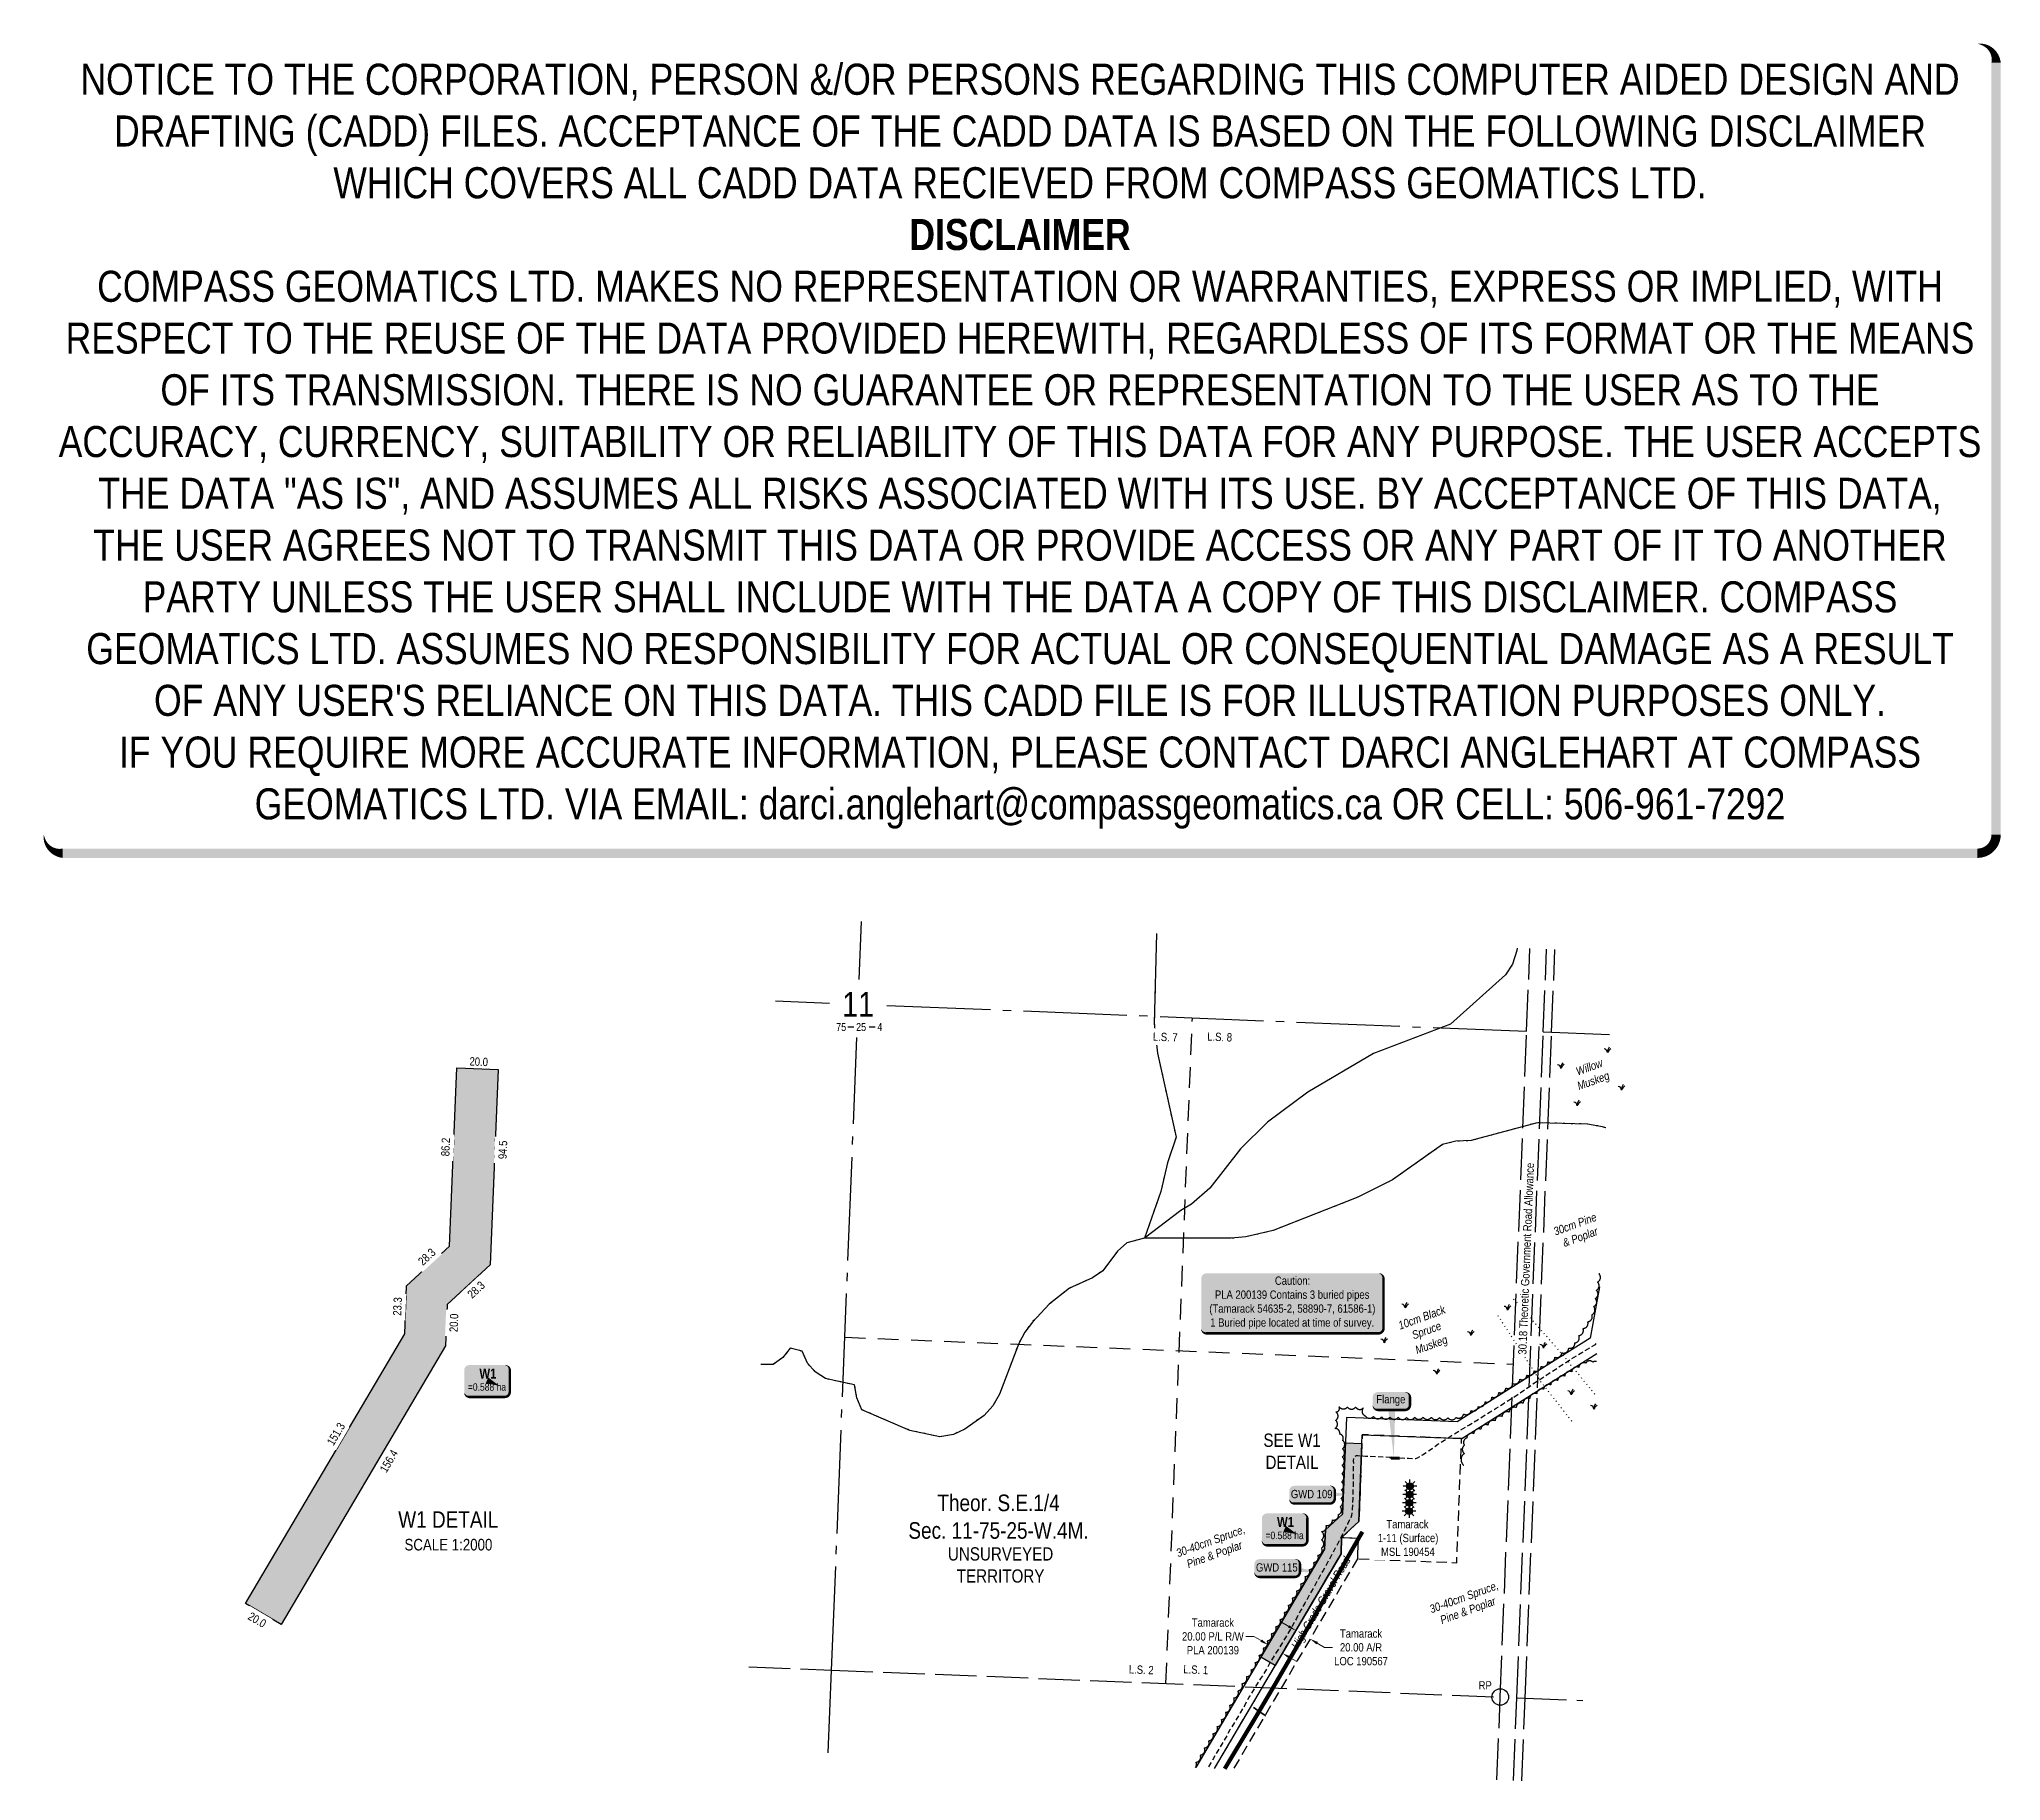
# Model space of a CAD drawing. Extents: x 323926 to 326294, y 6151053 to 6153156.
import ezdxf
from ezdxf.enums import TextEntityAlignment as Align

# ---------------------------------------------------------------- set-up
doc = ezdxf.new("R2010")
doc.units = 0
doc.header["$LTSCALE"] = 5
doc.header["$PDMODE"] = 35
doc.header["$PDSIZE"] = 0.5
for name, pattern in [('0', [1, 1, 0]), ('foc-ACCESSROAD', [3.75, 2.5, -1.25]), ('foc-LSD', [8, 5, -3]), ('foc-QUARTERLINE', [33, 25, -3, 2, -3]), ('foc-TOPO', [1, 0.2, -0.8]), ('foc-UNSURVEYED', [12.5, 10, -2.5]), ('foc-WHEELTRACKS', [2, 0.4, -1.6]), ('UG_PIPE', [1.875, 1.25, -0.625])]:
    doc.linetypes.add(name, pattern=pattern)
doc.layers.get('Defpoints').update_dxf_attribs({"color": 9})
for name, color, linetype in [('10', 1, 'Continuous'), ('35', 37, 'Continuous'), ('9', 3, 'Continuous'), ('AS-PIPE-UG', 44, 'UG_PIPE'), ('AS-ROADS', 254, 'Continuous'), ('C-AR', 13, 'foc-ACCESSROAD'), ('C-RW', 13, 'Continuous'), ('C-SYMBOL', 7, 'Continuous'), ('C-WS', 13, 'foc-ACCESSROAD'), ('C-WS-S', 8, 'Continuous'), ('CG-NOTES', 7, 'Continuous'), ('DETAIL-T', 7, 'Continuous'), ('L-QSEC', 8, 'foc-QUARTERLINE'), ('L-ROAD-T', 7, 'Continuous'), ('L-SECLBL', 7, 'Continuous'), ('L-SECTION-LSD', 7, 'foc-LSD'), ('L-UNS-T', 3, 'Continuous'), ('L-USEC', 7, 'foc-UNSURVEYED'), ('P-TEMP-BLOCKS', 250, 'Continuous'), ('P-WORKAREA', 113, 'Continuous'), ('P-WORKAREA-H', 111, 'Continuous'), ('T-BUSH', 110, '0'), ('T-BUSH-T', 110, 'Continuous'), ('T-GENERAL', 48, 'foc-TOPO'), ('T-VEGETATION-CHANGE', 104, 'foc-TOPO'), ('T-WATER', 160, 'Continuous'), ('T-WATER-P3', 160, 'foc-WHEELTRACKS')]:
    doc.layers.add(name, color=color, linetype=linetype)
for name, color, linetype, lineweight in [('AS-GENERAL', 48, 'Continuous', 18), ('C-AR-T', 13, 'Continuous', 9), ('C-RW-T', 13, 'Continuous', 9), ('T-TEXT', 48, 'Continuous', 18)]:
    doc.layers.add(name, color=color, linetype=linetype, lineweight=lineweight)
doc.layers.add('AS-PIPE-AG', color=7, linetype='Continuous', true_color=0x7d00fa)
doc.layers.add('DISCLAIMER', color=7, linetype='Continuous', plot=False)
doc.styles.add('100L', font='ARIALN.TTF', dxfattribs={"height": 11})
doc.styles.add('175L', font='ARIALN.TTF', dxfattribs={"height": 20})
doc.styles.add('80', font='ARIALN.TTF', dxfattribs={"height": 10})
doc.styles.add('80CG', font='ARIALN.TTF', dxfattribs={"height": 10})
doc.styles.add('80L', font='ARIALN.TTF', dxfattribs={"height": 10})
doc.styles.add('BOLD', font='ARIALNB.TTF')
doc.styles.add('foc-LtypeFont', font='ARIALN.TTF', dxfattribs={"height": 7.35})
doc.styles.add('SIMPLEX', font='ARIALN.TTF')
doc.linetypes.add('foc-TOPO-flowdirection-NOLINE', pattern='A,0,[">",foc-LtypeFont,S=0.3,R=0,X=0,Y=-0.945],-20,[">",foc-LtypeFont,S=0.3,R=0,X=0,Y=-0.945],0', length=20)
doc.dimstyles.new('Compass 5 000', dxfattribs={"dimscale": 5, "dimtxt": 9, "dimasz": 2, "dimexe": 0.2, "dimexo": 0.0625, "dimgap": 0.5, "dimtad": 0, "dimtih": 1, "dimtoh": 1, "dimzin": 0, "dimdsep": 46, "dimtxsty": '80CG', "dimcen": 0.1, "dimse1": 1, "dimse2": 1, "dimclrd": 256, "dimclrt": 256, "dimaunit": 1, "dimadec": 4, "dimazin": 0, "dimtfac": 0.06, "dimtofl": 0, "dimtmove": 0, "dimatfit": 1, "dimfxl": 0.2, "dimtolj": 1, "dimtzin": 0, "dimlwd": -1, "dimarcsym": 0})

# ---------------------------------------------------------------- blocks, each defined once
blk = doc.blocks.new('musk')
at = {"layer": 'T-GENERAL', "linetype": 'Continuous'}
for centre, radius, start, end in [((-0.86, 0.03), 0.856, 357.7915, 88.2897), ((1.86, 0.15), 1.86, 140.732, 184.6871), ((1.91, -0.8), 2.08, 122.4427, 157.2145)]:
    blk.add_arc(centre, radius, start, end, dxfattribs=at)
blk = doc.blocks.new('L-SECLBL')
at = {"layer": '9', "color": 7}
for p, q in [((-5.1, -27.8), (-12.3, -27.8)), ((20.7, -27.8), (13.5, -27.8))]:
    blk.add_line(p, q, dxfattribs=at)
at = {"layer": '10', "color": 2, "style": 'SIMPLEX'}
blk.add_attdef('SEC', text='', height=30, dxfattribs=at).set_placement((0, 0), align=Align.MIDDLE)
at = {"layer": '10', "color": 5, "style": '80L'}
blk.add_attdef('TWP', text='', height=9.5, dxfattribs=at).set_placement((-14.4, -27.4), align=Align.MIDDLE_RIGHT)
blk.add_attdef('RGE', text='', height=9.5, dxfattribs=at).set_placement((3.6, -27.4), align=Align.MIDDLE_CENTER)
blk.add_attdef('MER', text='', height=9.5, dxfattribs=at).set_placement((23.2, -27.4), align=Align.MIDDLE_LEFT)
blk = doc.blocks.new('*D445')
at = {"layer": 'C-AR-T', "transparency": 16777216}
for p, q in [((325434.4, 6151239), (325425.7, 6151244.1)), ((325468.8, 6151218.7), (325477.4, 6151213.6)), ((325477.4, 6151213.6), (325487.4, 6151213.6))]:
    blk.add_line(p, q, dxfattribs=at)
for points in [[(325435.2, 6151240.4), (325433.5, 6151237.6), (325443, 6151233.9)], [(325469.7, 6151220.1), (325468, 6151217.2), (325460.2, 6151223.8)]]:
    blk.add_solid(points, dxfattribs=at)
at = {"layer": 'Defpoints', "color": 0, "transparency": 16777216}
for p in [(325458, 6151259.5), (325475.3, 6151249.3), (325460.2, 6151223.8)]:
    blk.add_point(p, dxfattribs=at)
at = {"layer": 'C-AR-T', "transparency": 16777216, "insert": (325521.7, 6151213.6), "char_height": 10, "attachment_point": 5, "style": '80CG'}
blk.add_mtext('\\A1;Tamarack\\P20.00 A/R\\PLOC 190567', dxfattribs=at)
blk = doc.blocks.new('*D466')
at = {"layer": 'C-RW-T', "transparency": 16777216}
for p, q in [((325392.4, 6151226.8), (325382.4, 6151226.8)), ((325401, 6151221.8), (325392.4, 6151226.8)), ((325435.4, 6151201.4), (325444.1, 6151196.4))]:
    blk.add_line(p, q, dxfattribs=at)
for points in [[(325401.8, 6151223.2), (325400.1, 6151220.3), (325409.6, 6151216.7)], [(325436.3, 6151202.9), (325434.6, 6151200), (325426.8, 6151206.5)]]:
    blk.add_solid(points, dxfattribs=at)
at = {"layer": 'Defpoints', "color": 0, "transparency": 16777216}
for p in [(325405.7, 6151210), (325409.6, 6151216.7), (325422.9, 6151199.9)]:
    blk.add_point(p, dxfattribs=at)
at = {"layer": 'C-RW-T', "transparency": 16777216, "insert": (325342.8, 6151226.8), "char_height": 10, "attachment_point": 5, "style": '80CG'}
blk.add_mtext('\\A1;Tamarack\\P20.00 P/L R/W\\PPLA 200139', dxfattribs=at)
blk = doc.blocks.new('GAS')
h = blk.add_hatch(color=255)
h.dxf.hatch_style = 1
edge = h.paths.add_edge_path()
edge.add_arc((0, 0), 0.9, 0, 360)
for p, q in [((-0.81, 0), (-1.62, 0)), ((-0.57, 0.57), (-1.14, 1.14)), ((0, 0.81), (0, 1.62)), ((0.57, 0.57), (1.14, 1.14)), ((1.62, 0), (0.81, 0)), ((-0.57, -0.57), (-1.14, -1.14)), ((0, -0.81), (0, -1.62)), ((1.14, -1.14), (0.57, -0.57))]:
    blk.add_line(p, q)
blk.add_circle((0, 0), 0.8)
blk = doc.blocks.new('*U482')
h = blk.add_hatch(color=50)
edge = h.paths.add_edge_path()
edge.add_line((-104, -37), (104, -37))
edge.add_arc((104, -31), 6, 270, 360)
edge.add_line((110, -31), (110, 29.5))
edge.add_arc((104, 29.5), 6, 0, 90)
edge.add_line((104, 35.5), (-104, 35.5))
edge.add_arc((-104, 29.5), 6, 90, 180)
edge.add_line((-110, 29.5), (-110, -31))
edge.add_arc((-104, -31), 6, 180, 270)
at = {"color": 240, "flags": 128}
blk.add_lwpolyline([(-104, -37, 3, 3, 0), (104, -37, 3, 3, 0.414214), (110, -31, 3, 3, 0), (110, 29.5, 3, 0, 0.414214), (104, 35.5, 0, 0, 0), (-104, 35.5, 0, 0, 0.414214), (-110, 29.5, 0, 0, 0), (-110, -31, 0, 3, 0.414214)], format="xyseb", close=True, dxfattribs=at)
at = {"color": 240, "style": '80'}
blk.add_attdef('ENTER_TEXT_001', (-26.8, -4.9), '', height=10, dxfattribs=at)
blk = doc.blocks.new('*U484')
h = blk.add_hatch(color=254)
edge = h.paths.add_edge_path()
edge.add_line((-16.5, -11.5), (16.5, -11.5))
edge.add_arc((16.5, -5.5), 6, 270, 360)
edge.add_line((22.5, -5.5), (22.5, 4))
edge.add_arc((16.5, 4), 6, 0, 90)
edge.add_line((16.5, 10), (-16.5, 10))
edge.add_arc((-16.5, 4), 6, 90, 180)
edge.add_line((-22.5, 4), (-22.5, -5.5))
edge.add_arc((-16.5, -5.5), 6, 180, 270)
at = {"color": 1, "flags": 128}
blk.add_lwpolyline([(-16.5, -11.5, 3, 3, 0), (16.5, -11.5, 3, 3, 0.414214), (22.5, -5.5, 3, 3, 0), (22.5, 4, 3, 0, 0.414214), (16.5, 10, 0, 0, 0), (-16.5, 10, 0, 0, 0.414214), (-22.5, 4, 0, 0, 0), (-22.5, -5.5, 0, 3, 0.414214)], format="xyseb", close=True, dxfattribs=at)
blk.add_lwpolyline([(3, -69.5, 0, 10, 0), (0, 0, 5, 5, 0)], format="xyseb", dxfattribs=at)
at = {"color": 1, "style": '80'}
blk.add_attdef('ENTER_TEXT_001', (-36.3, -5), '', height=10, dxfattribs=at)
blk = doc.blocks.new('*U485')
h = blk.add_hatch(color=254)
edge = h.paths.add_edge_path()
edge.add_line((-21.5, -11.5), (21.5, -11.5))
edge.add_arc((21.5, -5.5), 6, 270, 360)
edge.add_line((27.5, -5.5), (27.5, 4))
edge.add_arc((21.5, 4), 6, 0, 90)
edge.add_line((21.5, 10), (-21.5, 10))
edge.add_arc((-21.5, 4), 6, 90, 180)
edge.add_line((-27.5, 4), (-27.5, -5.5))
edge.add_arc((-21.5, -5.5), 6, 180, 270)
at = {"color": 1, "flags": 128}
blk.add_lwpolyline([(-21.5, -11.5, 3, 3, 0), (21.5, -11.5, 3, 3, 0.414214), (27.5, -5.5, 3, 3, 0), (27.5, 4, 3, 0, 0.414214), (21.5, 10, 0, 0, 0), (-21.5, 10, 0, 0, 0.414214), (-27.5, 4, 0, 0, 0), (-27.5, -5.5, 0, 3, 0.414214)], format="xyseb", close=True, dxfattribs=at)
blk.add_lwpolyline([(49.3, -0.8, 0, 10, 0), (0, 0, 5, 5, 0)], format="xyseb", dxfattribs=at)
at = {"color": 1, "style": '80'}
blk.add_attdef('ENTER_TEXT_001', (-36.3, -5), '', height=10, dxfattribs=at)
blk = doc.blocks.new('*U486')
h = blk.add_hatch(color=254)
edge = h.paths.add_edge_path()
edge.add_line((-21.5, -11.5), (21.5, -11.5))
edge.add_arc((21.5, -5.5), 6, 270, 360)
edge.add_line((27.5, -5.5), (27.5, 4))
edge.add_arc((21.5, 4), 6, 0, 90)
edge.add_line((21.5, 10), (-21.5, 10))
edge.add_arc((-21.5, 4), 6, 90, 180)
edge.add_line((-27.5, 4), (-27.5, -5.5))
edge.add_arc((-21.5, -5.5), 6, 180, 270)
at = {"color": 1, "flags": 128}
blk.add_lwpolyline([(-21.5, -11.5, 3, 3, 0), (21.5, -11.5, 3, 3, 0.414214), (27.5, -5.5, 3, 3, 0), (27.5, 4, 3, 0, 0.414214), (21.5, 10, 0, 0, 0), (-21.5, 10, 0, 0, 0.414214), (-27.5, 4, 0, 0, 0), (-27.5, -5.5, 0, 3, 0.414214)], format="xyseb", close=True, dxfattribs=at)
blk.add_lwpolyline([(54.1, -6.2, 0, 10, 0), (0, 0, 5, 5, 0)], format="xyseb", dxfattribs=at)
at = {"color": 1, "style": '80'}
blk.add_attdef('ENTER_TEXT_001', (-36.3, -5), '', height=10, dxfattribs=at)
blk = doc.blocks.new('*U490')
h = blk.add_hatch(color=111)
edge = h.paths.add_edge_path()
edge.add_line((-21.5, -20), (21.5, -20))
edge.add_arc((21.5, -14), 6, 270, 360)
edge.add_line((27.5, -14), (27.5, 12.5))
edge.add_arc((21.5, 12.5), 6, 0, 90)
edge.add_line((21.5, 18.5), (-21.5, 18.5))
edge.add_arc((-21.5, 12.5), 6, 90, 180)
edge.add_line((-27.5, 12.5), (-27.5, -14))
edge.add_arc((-21.5, -14), 6, 180, 270)
at = {"color": 250, "flags": 128}
blk.add_lwpolyline([(-21.5, -20, 3, 3, 0), (21.5, -20, 3, 3, 0.414214), (27.5, -14, 3, 3, 0), (27.5, 12.5, 3, 0, 0.414214), (21.5, 18.5, 0, 0, 0), (-21.5, 18.5, 0, 0, 0.414214), (-27.5, 12.5, 0, 0, 0), (-27.5, -14, 0, 3, 0.414214)], format="xyseb", close=True, dxfattribs=at)
at = {"flags": 128}
blk.add_lwpolyline([(14.8, -6.5, 0, 7.5, 0), (0, 0, 0, 0, 0)], format="xyseb", dxfattribs=at)
at = {"color": 250}
for tag, p, height, style in [('TEMP_AREA_W1_001', (-9.2, 2.2), 12, 'BOLD'), ('ENTER_TEXT_001', (-30.7, -12.6), 9, '80')]:
    blk.add_attdef(tag, p, '', height=height, dxfattribs=dict(at, style=style))
blk = doc.blocks.new('Disclaimer_Legal')
at = {"layer": 'DISCLAIMER', "color": 254, "flags": 128}
blk.add_lwpolyline([(-3612.9, -1104.6, 37.5, 37.5, 0), (4096.1, -1104.6, 37.5, 37.5, 0.414214), (4171.1, -1029.6, 37.5, 37.5, 0), (4171.1, 2078.7, 37.5, 0, 0.414214), (4096.1, 2153.7, 0, 0, 0), (-3612.9, 2153.7, 0, 0, 0.414214), (-3687.9, 2078.7, 0, 0, 0), (-3687.9, -1029.6, 0, 37.5, 0.414214)], format="xyseb", close=True, dxfattribs=at)
at = {"layer": 'DISCLAIMER', "color": 254, "insert": (241.6, 533.9), "char_height": 125, "width": 7717.568, "attachment_point": 5, "style": '80'}
blk.add_mtext('NOTICE TO THE CORPORATION, PERSON &/OR PERSONS REGARDING THIS COMPUTER AIDED DESIGN AND DRAFTING (CADD) FILES. ACCEPTANCE OF THE CADD DATA IS BASED ON THE FOLLOWING DISCLAIMER WHICH COVERS ALL CADD DATA RECIEVED FROM COMPASS GEOMATICS LTD.\\P{\\fArial Narrow|b1|i0|c0|p34;DISCLAIMER}\\PCOMPASS GEOMATICS LTD. MAKES NO REPRESENTATION OR WARRANTIES, EXPRESS OR IMPLIED, WITH RESPECT TO THE REUSE OF THE DATA PROVIDED HEREWITH, REGARDLESS OF ITS FORMAT OR THE MEANS OF ITS TRANSMISSION. THERE IS NO GUARANTEE OR REPRESENTATION TO THE USER AS TO THE ACCURACY, CURRENCY, SUITABILITY OR RELIABILITY OF THIS DATA FOR ANY PURPOSE. THE USER ACCEPTS THE DATA "AS IS", AND ASSUMES ALL RISKS ASSOCIATED WITH ITS USE. BY ACCEPTANCE OF THIS DATA, THE USER AGREES NOT TO TRANSMIT THIS DATA OR PROVIDE ACCESS OR ANY PART OF IT TO ANOTHER PARTY UNLESS THE USER SHALL INCLUDE WITH THE DATA A COPY OF THIS DISCLAIMER. COMPASS GEOMATICS LTD. ASSUMES NO RESPONSIBILITY FOR ACTUAL OR CONSEQUENTIAL DAMAGE AS A RESULT OF ANY USER\'S RELIANCE ON THIS DATA. THIS CADD FILE IS FOR ILLUSTRATION PURPOSES ONLY.\\PIF YOU REQUIRE MORE ACCURATE INFORMATION, PLEASE CONTACT DARCI ANGLEHART AT COMPASS GEOMATICS LTD. VIA EMAIL: darci.anglehart@compassgeomatics.ca OR CELL: 506-961-7292', dxfattribs=at)

msp = doc.modelspace()

# ---------------------------------------------------------------- hatches: boundary and pattern name
at = {"layer": 'P-WORKAREA-H'}
h = msp.add_hatch(color=256, dxfattribs=at)
h.dxf.hatch_style = 1
h.paths.add_polyline_path([(325502.858, 6151460.742), (325522.84, 6151459.95), (325519.087, 6151365.535), (325498.313, 6151346.381), (325497.518, 6151326.4), (325418.088, 6151191.731), (325400.863, 6151201.89), (325477.736, 6151332.223), (325478.66, 6151355.462), (325499.435, 6151374.616)])

# ---------------------------------------------------------------- linework, layer by layer
at = {"color": 13, "const_width": 2, "flags": 128}
msp.add_lwpolyline([(325556.319, 6151442.385), (325561.318, 6151442.385), (325566.317, 6151442.385)], dxfattribs=at)
at = {"layer": '35', "color": 3}
msp.add_circle((325689.81, 6151153.657), 9.999, dxfattribs=at)
at = {"layer": 'AS-GENERAL', "const_width": 2, "flags": 128}
msp.add_lwpolyline([(325391.725, 6151141.156), (325406.627, 6151130.862)], dxfattribs=at)
at = {"layer": 'AS-PIPE-AG', "flags": 128}
for points in [[(325568.223, 6151442.063), (325557.809, 6151442.29)], [(325557.939, 6151441.281), (325568.307, 6151441.061)], [(325557.986, 6151443.248), (325568.226, 6151443.121)]]:
    msp.add_lwpolyline(points, dxfattribs=at)
at = {"layer": 'AS-ROADS', "const_width": 4.999, "flags": 128}
msp.add_lwpolyline([(325357.073, 6151067.027), (325369.09, 6151087.09), (325392.236, 6151125.556), (325416.706, 6151167.017), (325439.619, 6151206.507), (325461.375, 6151244.042), (325485.617, 6151286.496), (325507.762, 6151326.123), (325523.382, 6151353.253)], dxfattribs=at)
at = {"layer": 'C-AR'}
msp.add_lwpolyline([(325344.848, 6151067.521), (325497.533, 6151326.425), (325498.326, 6151346.406), (325518.307, 6151345.613), (325517.315, 6151320.616), (325367.522, 6151066.605)], dxfattribs=at)
msp.add_lwpolyline([(325344.848, 6151067.521), (325497.533, 6151326.425), (325498.326, 6151346.406), (325518.307, 6151345.613), (325517.315, 6151320.616), (325367.522, 6151066.605)], dxfattribs=at)
at = {"layer": 'C-WS', "flags": 128}
msp.add_lwpolyline([(325643.149, 6151465.709), (325523.258, 6151470.474), (325519.1, 6151365.601), (325498.326, 6151346.405), (325518.308, 6151345.62), (325517.315, 6151320.616), (325637.208, 6151315.852)], close=True, dxfattribs=at)
at = {"layer": 'L-QSEC'}
for p, q in [((324915.612, 6152020.173), (324918.399, 6152090.1)), ((324814.498, 6151994.229), (324880.005, 6151991.583)), ((324949.232, 6151988.787), (325721.691, 6151957.598)), ((325741.795, 6151956.786), (325821.597, 6151953.57)), ((324882.377, 6151186.267), (324912.824, 6151950.229)), ((324878.396, 6151086.36), (324882.377, 6151186.267))]:
    msp.add_line(p, q, dxfattribs=at)
at = {"layer": 'L-USEC'}
for p, q in [((325721.69, 6151957.566), (325725.654, 6152057.506)), ((325741.794, 6151956.769), (325745.758, 6152056.694)), ((325751.846, 6151956.37), (325755.81, 6152056.288))]:
    msp.add_line(p, q, dxfattribs=at)
for points in [[(325685.84, 6151053.749), (325689.802, 6151153.639), (325721.69, 6151957.566)], [(325705.943, 6151052.937), (325709.906, 6151152.842), (325741.794, 6151956.769)], [(325715.995, 6151052.531), (325719.958, 6151152.443), (325751.846, 6151956.37)]]:
    msp.add_lwpolyline(points, dxfattribs=at)
at = {"layer": 'L-USEC', "flags": 128}
for points in [[(324782.458, 6151190.303), (324882.377, 6151186.267)], [(324882.377, 6151186.267), (325689.802, 6151153.657)], [(325709.906, 6151152.845), (325719.958, 6151152.439)], [(325719.958, 6151152.443), (325789.708, 6151149.634)]]:
    msp.add_lwpolyline(points, dxfattribs=at)
at = {"layer": 'T-BUSH', "flags": 128}
for points in [[(325321.592, 6151068.46, 0.29158427), (325322.488, 6151074.959, 0.52056705), (325327.542, 6151083.587, 0.52056705), (325332.602, 6151092.21, 0.52056705), (325337.721, 6151100.799, 0.52056705), (325342.876, 6151109.366, 0.52056705), (325348.031, 6151117.934, 0.52056705), (325353.185, 6151126.501, 0.52056705), (325358.243, 6151135.125, 0.52056705), (325363.177, 6151143.822, 0.52056705), (325368.111, 6151152.518, 0.52056705), (325373.045, 6151161.215, 0.52056705), (325377.979, 6151169.912, 0.52056705), (325383.51, 6151178.238, 0.52056705), (325389.028, 6151186.573, 0.52056705), (325393.878, 6151195.317, 0.52056705), (325398.728, 6151204.06, 0.52056705), (325403.578, 6151212.804, 0.52056705), (325408.429, 6151221.547, 0.52056705), (325413.522, 6151230.149, 0.52056705), (325418.743, 6151238.676, 0.52056705), (325423.964, 6151247.203, 0.52056705), (325429.005, 6151255.837, 0.52056705), (325433.924, 6151264.542, 0.52056705), (325438.844, 6151273.246, 0.52056705), (325443.885, 6151281.88, 0.52056705), (325449.04, 6151290.447, 0.52056705), (325454.195, 6151299.015, 0.52056705), (325459.348, 6151307.583, 0.52056705), (325464.501, 6151316.152, 0.52056705), (325469.654, 6151324.72, 0.52056705), (325474.122, 6151333.478, 0.52056705), (325474.095, 6151343.477, 0.52056705), (325474.069, 6151353.475, 0.52056705), (325479.538, 6151360.971, 0.52056705), (325487.099, 6151367.513, 0.52056705), (325494.661, 6151374.054, 0.52056705), (325496.623, 6151383.558, 0.52056705), (325497.546, 6151393.508, 0.52056705), (325497.911, 6151403.5, 0.52056705), (325498.277, 6151413.492, 0.52056705), (325498.596, 6151423.485, 0.52056705), (325498.843, 6151433.481, 0.52056705), (325499.09, 6151443.476, 0.52056705), (325499.337, 6151453.472, 0.52056705), (325499.536, 6151463.468, 0.52056705), (325495.811, 6151471.341, 0.52056705), (325490.13, 6151477.921, 0.52056705), (325491.179, 6151487.857, 0.52056705), (325491.589, 6151497.847, 0.52056705), (325495.272, 6151504.29, 0.52056705), (325505.263, 6151503.897, 0.52056705), (325515.262, 6151503.88, 0.52056705), (325524.41, 6151502.792, 0.52056705), (325526.891, 6151493.106, 0.52056705), (325536.667, 6151492.53, 0.52056705), (325546.65, 6151491.968, 0.52056705), (325556.644, 6151491.693, 0.52056705), (325566.64, 6151491.429, 0.52056705), (325576.635, 6151491.19, 0.52056705), (325586.628, 6151491.519, 0.52056705), (325596.622, 6151491.657, 0.52056705), (325606.617, 6151491.397, 0.52056705), (325616.612, 6151491.137, 0.52056705), (325626.608, 6151490.906, 0.52056705), (325636.494, 6151491.215, 0.52056705), (325645.578, 6151495.394, 0.52056705), (325654.661, 6151499.573, 0.52056705), (325663.374, 6151504.4, 0.52056705), (325671.584, 6151510.108, 0.52056705), (325679.794, 6151515.815, 0.52056705), (325688.092, 6151521.389, 0.52056705), (325696.519, 6151526.77, 0.52056705), (325704.946, 6151532.152, 0.52056705), (325713.483, 6151537.352, 0.52056705), (325722.144, 6151542.348, 0.52056705), (325730.773, 6151547.395, 0.52056705), (325739.106, 6151552.922, 0.52056705), (325747.439, 6151558.448, 0.52056705), (325755.788, 6151563.949, 0.52056705), (325764.148, 6151569.434, 0.52056705), (325772.483, 6151574.957, 0.52056705), (325779.947, 6151581.285, 0.52056705), (325784.649, 6151590.109, 0.52056705), (325789.639, 6151598.754, 0.52056705), (325795.488, 6151606.863, 0.52056705), (325800.4, 6151615.394, 0.52056705), (325802.573, 6151625.153, 0.52056705), (325804.638, 6151634.932, 0.52056705), (325805.933, 6151644.846, 0.52056705), (325807.228, 6151654.761, 0.52056705), (325809.068, 6151664.584, 0.05134626), (325810.158, 6151665.196, 0.05134626)], [(325805.933, 6151558.684, 0.22816519), (325801.464, 6151558.064, 0.52056705), (325793.226, 6151556.915, 0.52056705), (325784.668, 6151551.745, 0.52056705), (325776.132, 6151546.538, 0.52056705), (325767.655, 6151541.235, 0.52056705), (325759.178, 6151535.933, 0.52056705), (325750.707, 6151530.622, 0.52056705), (325742.239, 6151525.305, 0.52056705), (325733.771, 6151519.988, 0.52056705), (325725.597, 6151514.234, 0.52056705), (325717.474, 6151508.404, 0.52056705), (325708.994, 6151503.106, 0.52056705), (325700.511, 6151497.814, 0.52056705), (325692.028, 6151492.521, 0.52056705), (325683.526, 6151487.259, 0.52056705), (325674.962, 6151482.1, 0.52056705), (325666.397, 6151476.94, 0.52056705), (325657.833, 6151471.78, 0.52056705), (325649.377, 6151466.46, 0.52056705), (325646.626, 6151457.82, 0.52056705), (325646.509, 6151447.823, 0.52056705), (325645.897, 6151433.517)]]:
    msp.add_lwpolyline(points, format="xyb", dxfattribs=at)
at = {"layer": 'T-VEGETATION-CHANGE', "flags": 128}
for points in [[(325705.998, 6151634.264), (325760.523, 6151572.38), (325804.356, 6151518.92)], [(325686.87, 6151614.542), (325737.094, 6151536.716), (325777.653, 6151484.679)]]:
    msp.add_lwpolyline(points, dxfattribs=at)
at = {"layer": 'T-WATER', "color": 48, "flags": 128}
msp.add_lwpolyline([(325710.095, 6152058.134), (325709.895, 6152055.217), (325704.792, 6152038.539), (325696.136, 6152025.894), (325629.595, 6151966.137), (325536.67, 6151930.677), (325457.603, 6151884), (325408.728, 6151847.957), (325376.051, 6151815.75), (325339.274, 6151768.079), (325317.114, 6151748.679), (325304.169, 6151740.998), (325260.267, 6151707.749)], dxfattribs=at)
at = {"layer": 'T-WATER-P3', "color": 48, "flags": 128}
for points in [[(325274.685, 6152075.715), (325272.061, 6151967.063), (325275.94, 6151931.222), (325298.299, 6151829.731), (325287.821, 6151798.661), (325279.963, 6151764.251), (325260.267, 6151707.749)], [(325817.126, 6151840.876), (325813.483, 6151842.188), (325795.291, 6151845.437), (325734.591, 6151847.175), (325654.803, 6151825.613), (325636.213, 6151824.809), (325620.247, 6151820.963), (325559.535, 6151778.034), (325517.982, 6151757.321), (325415.583, 6151716.976), (325382.759, 6151709.262), (325364.97, 6151707.645), (325260.267, 6151707.749)], [(325260.267, 6151707.749), (325258.589, 6151707.311), (325239.012, 6151702.201), (325234.762, 6151698.474), (325227.59, 6151692.185), (325209.741, 6151668.36), (325197.487, 6151659.994), (325169.61, 6151647.289), (325145.062, 6151628.045), (325124.792, 6151606.532), (325115.609, 6151594.15), (325108.293, 6151580.555), (325085.159, 6151519.342), (325077.045, 6151505.24), (325066.762, 6151493.801), (325043.222, 6151477.27), (325029.73, 6151470.871), (325013.142, 6151467.828), (324976.934, 6151475.639), (324919.09, 6151500.671), (324913.02, 6151514.926), (324910.18, 6151530.547), (324888.994, 6151535.236)], [(324888.994, 6151535.236), (324875.22, 6151538.128), (324862.617, 6151546.302), (324853.168, 6151556.923), (324846.977, 6151571.123), (324832.518, 6151574.882), (324823.621, 6151563.625), (324811.722, 6151555.126), (324797.002, 6151555.216)]]:
    msp.add_lwpolyline(points, dxfattribs=at)
at = {"layer": 'T-WATER-P3', "color": 48, "linetype": 'foc-TOPO-flowdirection-NOLINE', "flags": 128}
for points in [[(325274.685, 6152075.715), (325272.061, 6151967.063), (325275.94, 6151931.222), (325298.299, 6151829.731), (325287.821, 6151798.661), (325279.963, 6151764.251), (325260.267, 6151707.749)], [(325710.095, 6152058.134), (325709.895, 6152055.217), (325704.792, 6152038.539), (325696.136, 6152025.894), (325629.595, 6151966.137), (325536.67, 6151930.677), (325457.603, 6151884), (325408.728, 6151847.957), (325376.051, 6151815.75), (325339.274, 6151768.079), (325317.114, 6151748.679), (325304.169, 6151740.998), (325260.267, 6151707.749)], [(325817.126, 6151840.876), (325813.483, 6151842.188), (325795.291, 6151845.437), (325734.591, 6151847.175), (325654.803, 6151825.613), (325636.213, 6151824.809), (325620.247, 6151820.963), (325559.535, 6151778.034), (325517.982, 6151757.321), (325415.583, 6151716.976), (325382.759, 6151709.262), (325364.97, 6151707.645), (325260.267, 6151707.749)], [(325260.267, 6151707.749), (325258.589, 6151707.311), (325239.012, 6151702.201), (325234.762, 6151698.474), (325227.59, 6151692.185), (325209.741, 6151668.36), (325197.487, 6151659.994), (325169.61, 6151647.289), (325145.062, 6151628.045), (325124.792, 6151606.532), (325115.609, 6151594.15), (325108.293, 6151580.555), (325085.159, 6151519.342), (325077.045, 6151505.24), (325066.762, 6151493.801), (325043.222, 6151477.27), (325029.73, 6151470.871), (325013.142, 6151467.828), (324976.934, 6151475.639), (324919.09, 6151500.671), (324913.02, 6151514.926), (324910.18, 6151530.547), (324888.994, 6151535.236)], [(324888.994, 6151535.236), (324875.22, 6151538.128), (324862.617, 6151546.302), (324853.168, 6151556.923), (324846.977, 6151571.123), (324832.518, 6151574.882), (324823.621, 6151563.625), (324811.722, 6151555.126), (324797.002, 6151555.216)]]:
    msp.add_lwpolyline(points, dxfattribs=at)

# ---------------------------------------------------------------- block references
ref = msp.add_blockref('*U482', (325438.784, 6151629.81), dxfattribs=dict(xscale=0.99986685, yscale=0.99986685, zscale=0.99986685))
ref.add_attrib('ENTER_TEXT_001', 'Caution:', (325417.672, 6151651.447), dxfattribs={"color": 240, "height": 9.9987, "style": '80'})
ref.add_attrib('ENTER_TEXT_002', 'PLA 200139 Contains 3 buried pipes', (325345.266, 6151634.606), dxfattribs={"color": 240, "height": 9.99867, "style": '80'})
ref.add_attrib('ENTER_TEXT_003', '(Tamarack 54635-2, 58890-7, 61586-1)', (325338.497, 6151617.771), dxfattribs={"color": 240, "height": 9.99867, "style": '80'})
ref.add_attrib('ENTER_TEXT_004', '1 Buried pipe located at time of survey.', (325339.64, 6151600.936), dxfattribs={"color": 240, "height": 9.99867, "style": '80'})
at = {"layer": 'C-WS-S', "xscale": 4.999327949999979, "yscale": 4.999327949999979, "zscale": 4.999327949999979}
for p in [(325580.823, 6151408.15), (325580.434, 6151398.154)]:
    msp.add_blockref('GAS', p, dxfattribs=at)
at = {"layer": 'CG-NOTES'}
ref = msp.add_blockref('*U484', (325558.308, 6151511.831), dxfattribs=dict(at, xscale=0.99986685, yscale=0.99986685, zscale=0.99986685))
ref.add_attrib('ENTER_TEXT_001', 'Flange', (325540.217, 6151508.305), dxfattribs={"layer": '0', "color": 1, "height": 9.9987, "style": '80'})
ref = msp.add_blockref('*U485', (325462.516, 6151398.779), dxfattribs=dict(at, xscale=0.99986685, yscale=0.99986685, zscale=0.99986685))
ref.add_attrib('ENTER_TEXT_001', 'GWD 109', (325436.967, 6151393.78), dxfattribs={"layer": '0', "color": 1, "height": 9.9987, "style": '80'})
at = {"layer": 'DISCLAIMER', "xscale": 0.299960055, "yscale": 0.299960055, "zscale": 0.299960055}
msp.add_blockref('Disclaimer_Legal', (325037.421, 6152503.977), dxfattribs=at)
at = {"layer": 'L-SECLBL'}
msp.add_blockref('L-SECLBL', (324914.417, 6151990.193), dxfattribs=at).add_auto_attribs({'SEC': '11', 'TWP': '75', 'RGE': '25', 'MER': '4'})
at = {"layer": 'P-TEMP-BLOCKS'}
ref = msp.add_blockref('*U490', (324466.297, 6151536.051), dxfattribs=dict(at, xscale=0.99986685, yscale=0.99986685, zscale=0.99986685))
ref.add_attrib('TEMP_AREA_W1_001', 'W1', (324457.085, 6151538.295), dxfattribs={"layer": '0', "color": 250, "height": 11.9984, "style": 'BOLD'})
ref.add_attrib('ENTER_TEXT_001', '=0.588 ha', (324443.167, 6151523.545), dxfattribs={"layer": '0', "color": 250, "height": 8.9988, "style": '80'})
at = {"layer": 'T-GENERAL', "xscale": 4.999270000000013, "yscale": 4.999270000000013, "zscale": 4.999270000000013}
for p in [(325819.409, 6151931.836), (325763.122, 6151912.692), (325836.21, 6151886.538), (325782.775, 6151867.711), (325575.078, 6151623.549), (325698.641, 6151621.03), (325549.746, 6151581.358), (325654.453, 6151590.218), (325741.899, 6151575.115), (325613.077, 6151543.385), (325775.458, 6151518.801), (325802.768, 6151501.247)]:
    msp.add_blockref('musk', p, dxfattribs=at)

# ---------------------------------------------------------------- texts
at = {"layer": 'C-SYMBOL', "color": 3, "insert": (325083.974, 6151398.139), "char_height": 20, "width": 215.98445, "attachment_point": 2, "style": '175L', "bg_fill": 3, "box_fill_scale": 1.15, "bg_fill_color": 256, "bg_fill_true_color": 256, "bg_fill_transparency": 0}
msp.add_mtext('Theor. S.E.1/4\\PSec. 11-75-25-W.4M.', dxfattribs=at)
at = {"layer": 'DETAIL-T', "color": 3, "style": '80CG'}
for s, insert, char_height, width, attachment_point in [('SEE W1\\PDETAIL', (325438.452, 6151450.454), 15.9979, 66.01751, 5), ('\\pi0.25686;W1 DETAIL\\P\\pi7.84998;{\\H0.7x;SCALE 1:2000}', (324358.827, 6151377.979), 19.99734, 120.26584, 1)]:
    msp.add_mtext(s, dxfattribs=dict(at, insert=insert, char_height=char_height, width=width, attachment_point=attachment_point))
at = {"layer": 'P-WORKAREA', "insert": (324445.163, 6151926.374), "char_height": 9.99854, "attachment_point": 1, "rotation": 357.729623, "style": '80L', "bg_fill": 2}
msp.add_mtext_dynamic_manual_height_columns('\\pi0.21027;20.0', width=21.82942, gutter_width=49.994, heights=[0], dxfattribs=at)
at = {"layer": 'T-BUSH-T', "char_height": 9.99883, "attachment_point": 1, "rotation": 20, "style": '80L'}
for s, width, insert in [('\\pi41.39062;{\\fArial Narrow|b0|i1|c0|p34;Willow}', 115.05577, (325741.151, 6151899.312)), ('\\pi14.23403;{\\fArial Narrow|b0|i1|c0|p34;10cm Black \\P\\pi25.69585;Spruce}', 86.59223, (325552.161, 6151601.776)), ('\\pi0.57942;{\\fArial Narrow|b0|i1|c0|p34;30-40cm Spruce, \\P\\pi8.02739;Pine & Poplar}', 86.59223, (325602.797, 6151263.885))]:
    msp.add_mtext_dynamic_manual_height_columns(s, width=width, gutter_width=49.994, heights=[0], dxfattribs=dict(at, insert=insert))
at = {"layer": 'T-GENERAL', "char_height": 9.99854, "attachment_point": 1, "rotation": 20, "style": '80L'}
for insert in [(325781.591, 6151895.881), (325586.014, 6151577.059)]:
    msp.add_mtext_dynamic_manual_height_columns('{\\fArial Narrow|b0|i1|c0|p34;Muskeg}', width=40.18397, gutter_width=49.994, heights=[0], dxfattribs=dict(at, insert=insert))
at = {"layer": 'T-TEXT', "insert": (325436.843, 6151215.75), "char_height": 9.99883, "attachment_point": 1, "rotation": 59.47161, "style": '80L'}
msp.add_mtext_dynamic_manual_height_columns('{\\fArial Narrow|b0|i1|c0|p34;High Grade Gravel Road}', width=126.72228, gutter_width=49.994, heights=[0], dxfattribs=at)

# ---------------------------------------------------------------- dimensions: what is measured, and where the dimension line sits
at = {"layer": 'C-AR-T'}
dim = msp.add_aligned_dim(p1=(325458.043, 6151259.462), p2=(325475.263, 6151249.307), distance=-29.665, text='Tamarack\\P20.00 A/R\\PLOC 190567', dimstyle='Compass 5 000', dxfattribs=at)
dim.commit()
dim.dimension.update_dxf_attribs({"geometry": '*D445', "text_midpoint": (325521.726, 6151213.595)})
at = {"layer": 'C-RW-T'}
dim = msp.add_linear_dim(base=(325409.597, 6151216.685), p1=(325422.911, 6151199.889), p2=(325405.683, 6151210.049), angle=149.470562, text='Tamarack\\P20.00 P/L R/W\\PPLA 200139', dimstyle='Compass 5 000', dxfattribs=at)
dim.commit()
dim.dimension.update_dxf_attribs({"geometry": '*D466', "text_midpoint": (325342.834, 6151226.845), "dimtype": 161})

# ---------------------------------------------------------------- next in the draw order: hatches: boundary and pattern name
at = {"layer": 'P-WORKAREA-H'}
h = msp.add_hatch(color=256, dxfattribs=at)
h.dxf.hatch_style = 1
h.paths.add_polyline_path([(324429.706, 6151913.602), (324479.661, 6151911.621), (324470.28, 6151675.584), (324418.343, 6151627.701), (324416.357, 6151577.746), (324217.782, 6151241.075), (324174.72, 6151266.473), (324366.903, 6151592.306), (324369.212, 6151650.403), (324421.148, 6151698.287)])

# ---------------------------------------------------------------- next in the draw order: linework, layer by layer
at = {"layer": 'P-WORKAREA'}
msp.add_lwpolyline([(324429.706, 6151913.602), (324479.661, 6151911.621), (324470.28, 6151675.584), (324418.343, 6151627.701), (324416.357, 6151577.746), (324217.782, 6151241.075), (324174.72, 6151266.473), (324366.903, 6151592.306), (324369.212, 6151650.403), (324421.148, 6151698.287)], close=True, dxfattribs=at)

# ---------------------------------------------------------------- next in the draw order: texts
at = {"layer": '35', "color": 3, "insert": (325671.626, 6151167.787), "char_height": 9.9988, "attachment_point": 5, "style": '80', "bg_fill": 3, "box_fill_scale": 1.15, "bg_fill_color": 256, "bg_fill_transparency": 0}
msp.add_mtext('RP', dxfattribs=at)
at = {"layer": 'C-WS', "insert": (325538.089, 6151367.398), "char_height": 9.99854, "attachment_point": 1, "style": '80L', "bg_fill": 2}
msp.add_mtext_dynamic_manual_height_columns('\\pi14.19982;Tamarack\\P\\pi3.84663;1-11 (Surface)\\P\\pi7.72396;MSL 190454', width=78.98571, gutter_width=49.994, heights=[0], dxfattribs=at)
at = {"layer": 'L-ROAD-T', "insert": (325716.031, 6151683.202), "char_height": 9.99883, "width": 231.37579, "attachment_point": 2, "rotation": 87.692571, "style": '80L', "bg_fill": 3, "box_fill_scale": 1.15, "bg_fill_color": 256, "bg_fill_true_color": 256, "bg_fill_transparency": 0}
msp.add_mtext('30.18 Theoretic Government Road Allowance', dxfattribs=at)
at = {"layer": 'L-SECTION-LSD', "insert": (325336.242, 6151956.422), "char_height": 9.9987, "attachment_point": 1, "rotation": 357.687075, "style": '100L', "bg_fill": 3, "box_fill_scale": 1.5, "bg_fill_color": 256, "bg_fill_transparency": 0}
msp.add_mtext_dynamic_manual_height_columns('L.S. 8', width=30.39709, gutter_width=54.993, heights=[0], dxfattribs=at)
at = {"layer": 'L-UNS-T', "color": 3, "insert": (325086.456, 6151313.035), "char_height": 16, "attachment_point": 5, "style": '80L', "bg_fill": 3, "box_fill_scale": 1.15, "bg_fill_color": 256, "bg_fill_true_color": 256, "bg_fill_transparency": 0}
msp.add_mtext_dynamic_manual_height_columns('UNSURVEYED TERRITORY', width=126.39896, gutter_width=47.494, heights=[0], dxfattribs=at)
at = {"layer": 'T-BUSH-T', "insert": (325752.626, 6151720.043), "char_height": 9.99883, "attachment_point": 1, "rotation": 20, "style": '80L', "bg_fill": 3, "box_fill_scale": 1.15, "bg_fill_color": 256, "bg_fill_true_color": 256, "bg_fill_transparency": 0}
msp.add_mtext_dynamic_manual_height_columns('\\pi0.36033;{\\fArial Narrow|b0|i1|c0|p34;30cm Pine\\P\\pi2.91119; & Poplar}', width=53.93407, gutter_width=49.994, heights=[0], dxfattribs=at)

# ---------------------------------------------------------------- next in the draw order: linework, layer by layer
at = {"layer": 'AS-PIPE-UG', "flags": 128}
for points in [[(325568.2, 6151442.055), (325571.951, 6151442.49), (325579.005, 6151441.947), (325585.322, 6151441.798), (325587.364, 6151441.768), (325590.069, 6151442.402), (325592.614, 6151443.937), (325596.057, 6151446.284), (325601.341, 6151449.616), (325607.692, 6151453.971), (325614.594, 6151458.968), (325622.388, 6151463.96), (325631.143, 6151469.354), (325642.394, 6151476.44), (325652.055, 6151482.134), (325663.054, 6151488.897), (325673.51, 6151495.521), (325684.838, 6151502.448), (325693.361, 6151507.833), (325705.221, 6151515.301), (325717.909, 6151523.765), (325728.881, 6151531.476), (325737.63, 6151537.242), (325775.15, 6151561.71), (325788.189, 6151569.74), (325800.593, 6151576.979), (325804.835, 6151579.403), (325806.851, 6151581.829)], [(325557.909, 6151443.23), (325555.982, 6151443.052), (325541.465, 6151443.742), (325531.635, 6151444.014), (325526.901, 6151444.174), (325517.917, 6151444.898), (325515.664, 6151444.858), (325513.595, 6151443.906), (325512.698, 6151442.195), (325512.31, 6151439.423), (325512.424, 6151435.254), (325512.351, 6151429.612), (325512.203, 6151423.306), (325512.269, 6151415.381), (325512.12, 6151407.992), (325511.909, 6151401.323), (325511.678, 6151393.93), (325511.396, 6151387.759), (325511.198, 6151380.318), (325510.37, 6151372.686), (325509.4, 6151370.257), (325507.531, 6151366.826), (325505.482, 6151362.428), (325502.972, 6151357.267), (325500.851, 6151353.121), (325497.416, 6151346.28), (325493.998, 6151339.747), (325490.586, 6151333.238), (325487.089, 6151326.845), (325483.034, 6151319.351), (325479.459, 6151312.904), (325475.897, 6151306.367), (325471.205, 6151298.092), (325466.301, 6151289.287), (325461.921, 6151281.339), (325457.308, 6151273.313), (325453.759, 6151266.936), (325449.037, 6151258.433), (325443.765, 6151248.613), (325438.591, 6151239.257), (325433.428, 6151230.556), (325428.239, 6151221.915), (325422.903, 6151213.166), (325418.023, 6151205.302), (325412.369, 6151196.075), (325407.4, 6151187.317), (325400.344, 6151175.844), (325393.338, 6151164.73), (325386.716, 6151153.815), (325381.219, 6151143.801), (325375.655, 6151134.455), (325370.547, 6151125.424), (325363.468, 6151113.908), (325356.619, 6151101.693), (325350.839, 6151092.116), (325346.318, 6151084.376), (325340.323, 6151074.015), (325336.497, 6151067.858)]]:
    msp.add_lwpolyline(points, dxfattribs=at)
at = {"layer": 'C-RW', "flags": 128}
for points in [[(325809.511, 6151648.89), (325798.469, 6151587.188), (325637.917, 6151485.93), (325504.07, 6151491.25), (325499.435, 6151374.616), (325478.66, 6151355.462), (325477.736, 6151332.223), (325322.15, 6151068.438)], [(325344.827, 6151067.522), (325497.518, 6151326.4), (325498.313, 6151346.381), (325519.087, 6151365.535), (325523.258, 6151470.474), (325643.33, 6151465.702), (325806.323, 6151568.498)]]:
    msp.add_lwpolyline(points, dxfattribs=at)
at = {"layer": 'L-SECTION-LSD', "flags": 128}
msp.add_lwpolyline([(324898.397, 6151588.229), (325705.753, 6151555.62)], dxfattribs=at)
at = {"layer": 'P-WORKAREA'}
msp.add_lwpolyline([(325502.858, 6151460.742), (325522.84, 6151459.95), (325519.087, 6151365.535), (325498.313, 6151346.381), (325497.518, 6151326.4), (325418.088, 6151191.731), (325400.863, 6151201.89), (325477.736, 6151332.223), (325478.66, 6151355.462), (325499.435, 6151374.616)], close=True, dxfattribs=at)

# ---------------------------------------------------------------- next in the draw order: block references
at = {"layer": 'C-WS-S', "xscale": 4.999327949999979, "yscale": 4.999327949999979, "zscale": 4.999327949999979}
for p in [(325579.646, 6151378.182), (325580.04, 6151388.171)]:
    msp.add_blockref('GAS', p, dxfattribs=at)

# ---------------------------------------------------------------- next in the draw order: texts
at = {"layer": 'P-WORKAREA', "char_height": 9.99854, "attachment_point": 1, "style": '80L', "bg_fill": 2}
for s, insert, rotation in [('\\pi0.29552;86.2', (324410.822, 6151806.645), 87.72401), ('\\pi0.23414;94.5', (324479.888, 6151803.24), 87.72401), ('\\pi0.19663;28.3', (324381.859, 6151681.306), 42.67478), ('\\pi0.19663;23.3', (324352.706, 6151614.184), 87.72401), ('\\pi0.21027;20.0', (324420.829, 6151594.35), 87.72401), ('\\pi-2.5349;151.3', (324273.534, 6151463.695), 59.46701), ('\\pi-2.52126;156.4', (324337.424, 6151431.064), 59.46701), ('\\pi0.21027;20.0', (324181.456, 6151256.919), 329.46701)]:
    msp.add_mtext_dynamic_manual_height_columns(s, width=21.82942, gutter_width=49.994, heights=[0], dxfattribs=dict(at, insert=insert, rotation=rotation))

# ---------------------------------------------------------------- next in the draw order: texts
at = {"layer": 'P-WORKAREA', "insert": (324441.398, 6151641.526), "char_height": 9.99854, "attachment_point": 1, "rotation": 42.67478, "style": '80L', "bg_fill": 2}
msp.add_mtext_dynamic_manual_height_columns('\\pi0.19663;28.3', width=21.82942, gutter_width=49.994, heights=[0], dxfattribs=at)
at = {"layer": 'T-BUSH-T', "insert": (325296.783, 6151331.531), "char_height": 9.99883, "attachment_point": 1, "rotation": 20, "style": '80L', "bg_fill": 3, "box_fill_scale": 1.15, "bg_fill_color": 256, "bg_fill_true_color": 256, "bg_fill_transparency": 0}
msp.add_mtext_dynamic_manual_height_columns('\\pi0.57942;{\\fArial Narrow|b0|i1|c0|p34;30-40cm Spruce, \\P\\pi8.02739;Pine & Poplar}', width=86.59223, gutter_width=49.994, heights=[0], dxfattribs=at)

# ---------------------------------------------------------------- next in the draw order: linework, layer by layer
at = {"layer": 'L-SECTION-LSD', "flags": 128}
msp.add_lwpolyline([(325286.094, 6151169.962), (325318.06, 6151973.895)], dxfattribs=at)

# ---------------------------------------------------------------- next in the draw order: block references
at = {"layer": 'CG-NOTES'}
ref = msp.add_blockref('*U486', (325420.441, 6151310.178), dxfattribs=dict(at, xscale=0.99986685, yscale=0.99986685, zscale=0.99986685))
ref.add_attrib('ENTER_TEXT_001', 'GWD 115', (325394.871, 6151305.179), dxfattribs={"layer": '0', "color": 1, "height": 9.9987, "style": '80'})
at = {"layer": 'P-TEMP-BLOCKS'}
ref = msp.add_blockref('*U490', (325429.447, 6151356.835), dxfattribs=dict(at, xscale=0.99986685, yscale=0.99986685, zscale=0.99986685))
ref.add_attrib('TEMP_AREA_W1_001', 'W1', (325420.235, 6151359.079), dxfattribs={"layer": '0', "color": 250, "height": 11.9984, "style": 'BOLD'})
ref.add_attrib('ENTER_TEXT_001', '=0.588 ha', (325406.317, 6151344.33), dxfattribs={"layer": '0', "color": 250, "height": 8.9988, "style": '80'})

# ---------------------------------------------------------------- next in the draw order: texts
at = {"layer": 'L-SECTION-LSD', "attachment_point": 1, "rotation": 357.687075, "style": '100L', "bg_fill": 3, "box_fill_scale": 1.5, "bg_fill_color": 256, "bg_fill_transparency": 0}
for s, width, insert, char_height in [('\\pi2.29899;L.S. 7', 30.87636, (325268.291, 6151956.422), 9.99867), ('\\pi2.14017;L.S. 2', 30.64934, (325239.432, 6151192.327), 9.99867), ('L.S. 1', 29.9872, (325307.382, 6151192.327), 9.9987)]:
    msp.add_mtext_dynamic_manual_height_columns(s, width=width, gutter_width=54.993, heights=[0], dxfattribs=dict(at, insert=insert, char_height=char_height))

doc.saveas('drawing.dxf')
